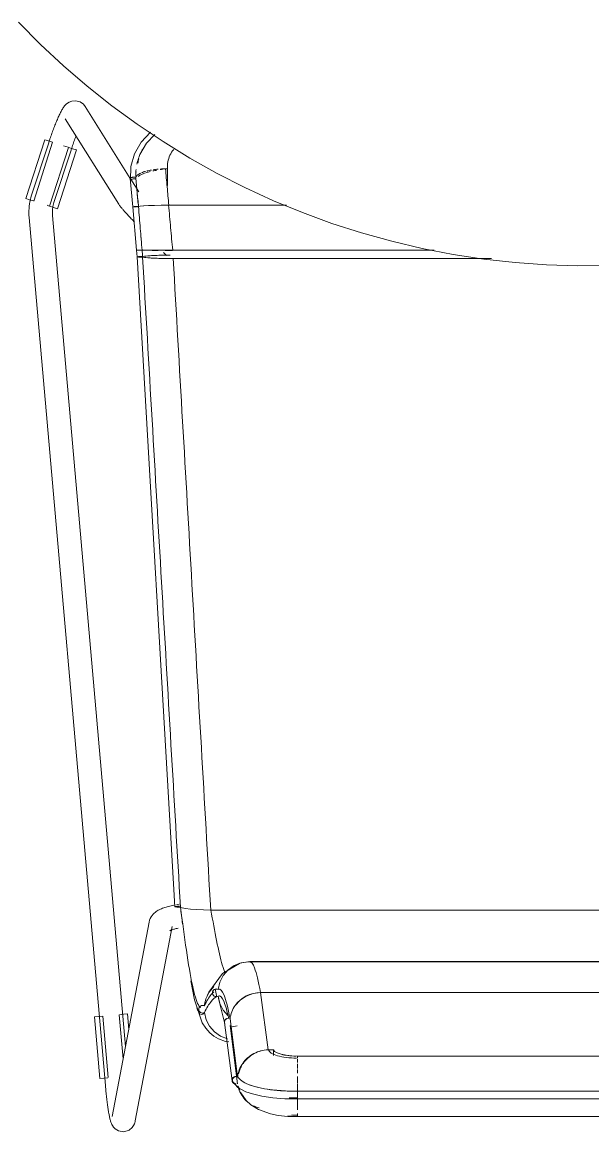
# Model space of a CAD drawing. Header units: millimetres. Extents: x 79795 to 317870, y -36033 to 97293.
# Drawn here: x 213909 to 214201, y 11463 to 12030 of the extents above; entities that cross this region are included whole.
import ezdxf

# ---------------------------------------------------------------- set-up
doc = ezdxf.new("R2010")
doc.units = ezdxf.units.MM
doc.header["$MEASUREMENT"] = 0
doc.layers.add('I-FURN', color=8, linetype='CONTINUOUS', lineweight=9)

msp = doc.modelspace()

# ---------------------------------------------------------------- linework, layer by layer
at = {"layer": 'I-FURN'}
for p, q in [((213907.4, 12030.01), (213918.65, 12018.63)), ((213918.65, 12018.63), (213930.35, 12007.72)), ((213930.35, 12007.72), (213942.48, 11997.28)), ((213942.48, 11997.28), (213955.01, 11987.33)), ((213930.02, 11986.03), (213929.77, 11985.64)), ((213930.27, 11986.41), (213930.02, 11986.03)), ((213930.55, 11986.81), (213930.27, 11986.41)), ((213930.86, 11987.21), (213930.55, 11986.81)), ((213931.23, 11987.63), (213930.86, 11987.21)), ((213931.69, 11988.1), (213931.23, 11987.63)), ((213932.32, 11988.62), (213931.69, 11988.1)), ((213933.24, 11989.18), (213932.32, 11988.62)), ((213934.62, 11989.71), (213933.24, 11989.18)), ((213936.59, 11989.88), (213934.62, 11989.71)), ((213938.82, 11989.29), (213936.59, 11989.88)), ((213940.55, 11988.07), (213938.82, 11989.29)), ((213940.55, 11988.07), (213941.44, 11986.95)), ((213964.48, 11950.18), (213941.44, 11986.95)), ((213955.01, 11987.33), (213967.93, 11977.9)), ((213927.2, 11980.39), (213926.95, 11979.82)), ((213927.44, 11980.96), (213927.2, 11980.39)), ((213927.68, 11981.5), (213927.44, 11980.96)), ((213927.92, 11982.03), (213927.68, 11981.5)), ((213928.16, 11982.54), (213927.92, 11982.03)), ((213928.39, 11983.03), (213928.16, 11982.54)), ((213928.62, 11983.5), (213928.39, 11983.03)), ((213928.85, 11983.96), (213928.62, 11983.5)), ((213929.08, 11984.4), (213928.85, 11983.96)), ((213929.31, 11984.83), (213929.08, 11984.4)), ((213929.54, 11985.24), (213929.31, 11984.83)), ((213929.77, 11985.64), (213929.54, 11985.24)), ((213931.27, 11980.58), (213958.58, 11936.99)), ((213925.19, 11975.35), (213924.94, 11974.66)), ((213925.45, 11976.03), (213925.19, 11975.35)), ((213925.7, 11976.69), (213925.45, 11976.03)), ((213925.96, 11977.34), (213925.7, 11976.69)), ((213926.21, 11977.98), (213925.96, 11977.34)), ((213926.46, 11978.61), (213926.21, 11977.98)), ((213926.71, 11979.22), (213926.46, 11978.61)), ((213926.95, 11979.82), (213926.71, 11979.22)), ((213967.93, 11977.9), (213981.22, 11968.99)), ((213911.07, 11939.97), (213920.76, 11969.98)), ((213920.76, 11969.98), (213922.71, 11969.35)), ((213922.71, 11969.35), (213924.69, 11968.71)), ((213923.18, 11969.62), (213922.93, 11968.88)), ((213923.42, 11970.35), (213923.18, 11969.62)), ((213923.67, 11971.09), (213923.42, 11970.35)), ((213923.92, 11971.82), (213923.67, 11971.09)), ((213924.18, 11972.54), (213923.92, 11971.82)), ((213924.43, 11973.25), (213924.18, 11972.54)), ((213924.68, 11973.96), (213924.43, 11973.25)), ((213924.94, 11974.66), (213924.68, 11973.96)), ((213935.7, 11969.13), (213935.46, 11968.46)), ((213935.93, 11969.78), (213935.7, 11969.13)), ((213936.17, 11970.43), (213935.93, 11969.78)), ((213936.41, 11971.07), (213936.17, 11970.43)), ((213936.64, 11971.69), (213936.41, 11971.07)), ((213970.08, 11968.76), (213974.82, 11973.91)), ((213972.76, 11968.18), (213977.03, 11972.65)), ((213922.78, 11968.42), (213914.07, 11941.61)), ((213915.12, 11938.67), (213924.8, 11968.67)), ((213922.93, 11968.88), (213922.78, 11968.42)), ((213932.87, 11966.07), (213923.19, 11936.06)), ((213925.49, 11937.9), (213934.2, 11964.71)), ((213927.23, 11934.76), (213936.92, 11964.76)), ((213932.78, 11966.1), (213930.3, 11966.9)), ((213932.99, 11966.03), (213934.96, 11965.39)), ((213934.31, 11965.04), (213934.2, 11964.71)), ((213934.53, 11965.73), (213934.31, 11965.04)), ((213934.76, 11966.42), (213934.53, 11965.73)), ((213935, 11967.11), (213934.76, 11966.42)), ((213934.96, 11965.39), (213936.92, 11964.76)), ((213935.23, 11967.79), (213935, 11967.11)), ((213935.46, 11968.46), (213935.23, 11967.79)), ((213966.69, 11962.75), (213970.08, 11968.76)), ((213969.4, 11962.35), (213972.76, 11968.18)), ((213981.22, 11968.99), (213994.85, 11960.61)), ((213964.82, 11956.23), (213966.69, 11962.75)), ((213994.85, 11960.61), (214008.81, 11952.79)), ((213964.53, 11949.32), (213964.82, 11956.23)), ((213982.48, 11955.11), (213983.53, 11955.11)), ((213983.47, 11956.35), (213983.47, 11946.6)), ((214008.81, 11952.79), (214023.06, 11945.53)), ((213964.41, 11950.21), (213965.83, 11935.72)), ((213968.75, 11943.36), (213964.71, 11949.81)), ((213914.07, 11941.61), (213913.74, 11940.52)), ((214023.06, 11945.53), (214037.6, 11938.85)), ((213913.03, 11939.34), (213911.07, 11939.97)), ((213912.86, 11936.04), (213912.75, 11934.9)), ((213913.01, 11937.17), (213912.86, 11936.04)), ((213913.21, 11938.3), (213913.01, 11937.17)), ((213915, 11938.7), (213913.03, 11939.34)), ((213913.46, 11939.41), (213913.21, 11938.3)), ((213913.74, 11940.52), (213913.46, 11939.41)), ((213923.09, 11936.09), (213921.92, 11936.47)), ((213925.28, 11935.39), (213923.3, 11936.02)), ((213924.78, 11934.64), (213924.87, 11935.3)), ((213924.87, 11935.3), (213924.98, 11935.95)), ((213924.98, 11935.95), (213925.12, 11936.6)), ((213925.12, 11936.6), (213925.29, 11937.24)), ((213927.23, 11934.76), (213925.28, 11935.39)), ((213925.29, 11937.24), (213925.48, 11937.87)), ((213925.48, 11937.87), (213925.49, 11937.9)), ((213958.58, 11936.99), (213958.79, 11936.67)), ((213958.79, 11936.67), (213958.98, 11936.41)), ((213958.98, 11936.41), (213959.15, 11936.18)), ((213959.15, 11936.18), (213959.33, 11935.96)), ((213959.33, 11935.96), (213959.51, 11935.74)), ((213959.51, 11935.74), (213959.7, 11935.51)), ((213959.7, 11935.51), (213959.9, 11935.26)), ((213959.9, 11935.26), (213960.11, 11935.01)), ((213965.9, 11935.75), (213965.83, 11935.72)), ((213965.83, 11935.72), (213965.9, 11935.75)), ((213965.83, 11935.72), (213965.89, 11935.7)), ((213965.83, 11935.72), (213967.66, 11913.52)), ((213965.9, 11935.7), (213965.83, 11935.72)), ((213965.89, 11935.7), (213966.08, 11935.67)), ((213966.09, 11935.77), (213965.9, 11935.75)), ((213966.08, 11935.67), (213965.9, 11935.7)), ((213966.08, 11935.67), (213966.37, 11935.65)), ((213966.38, 11935.65), (213966.08, 11935.67)), ((213966.38, 11935.8), (213966.09, 11935.77)), ((213966.09, 11935.77), (213966.39, 11935.8)), ((213966.37, 11935.65), (213966.75, 11935.64)), ((213966.77, 11935.81), (213966.38, 11935.8)), ((213966.76, 11935.64), (213966.38, 11935.65)), ((213966.39, 11935.8), (213966.77, 11935.81)), ((213966.75, 11935.64), (213967.21, 11935.63)), ((213967.21, 11935.63), (213966.76, 11935.64)), ((213967.22, 11935.82), (213966.77, 11935.81)), ((213966.77, 11935.81), (213967.22, 11935.82)), ((213967.21, 11935.63), (213967.7, 11935.62)), ((213967.7, 11935.62), (213967.21, 11935.63)), ((213967.71, 11935.83), (213967.22, 11935.82)), ((213967.22, 11935.82), (213967.72, 11935.83)), ((213968.21, 11935.82), (213967.71, 11935.83)), ((213967.72, 11935.83), (213968.21, 11935.82)), ((213968.19, 11935.62), (213968.67, 11935.63)), ((213968.67, 11935.63), (213968.2, 11935.62)), ((213968.68, 11935.82), (213968.21, 11935.82)), ((213968.21, 11935.82), (213968.68, 11935.82)), ((213969.57, 11936.01), (213968.68, 11935.82)), ((213968.68, 11935.82), (213969.57, 11936.01)), ((213971.31, 11936.19), (213969.57, 11936.01)), ((213969.57, 11936.01), (213971.29, 11936.19)), ((213971.3, 11936.19), (213973.74, 11936.34)), ((213973.79, 11936.34), (213971.31, 11936.19)), ((213973.74, 11936.34), (213976.82, 11936.45)), ((213976.88, 11936.45), (213973.79, 11936.34)), ((213980.32, 11936.53), (213976.88, 11936.45)), ((213976.88, 11936.45), (213980.32, 11936.53)), ((213984.18, 11936.55), (213980.42, 11936.53)), ((213980.42, 11936.53), (213984.06, 11936.55)), ((214044.29, 11936.55), (213984.18, 11936.55)), ((213984.18, 11936.55), (214044.29, 11936.55)), ((214037.6, 11938.85), (214052.39, 11932.76)), ((213912.69, 11933.76), (213912.68, 11932.62)), ((213912.68, 11932.62), (213912.71, 11931.48)), ((213912.75, 11934.9), (213912.69, 11933.76)), ((213912.71, 11931.48), (213912.78, 11930.34)), ((213912.78, 11930.34), (213912.79, 11930.29)), ((213912.79, 11930.29), (213951.73, 11486.97)), ((213924.68, 11933.32), (213924.72, 11933.98)), ((213924.68, 11932.66), (213924.68, 11933.32)), ((213924.69, 11932), (213924.68, 11932.66)), ((213924.74, 11931.34), (213924.69, 11932)), ((213924.72, 11933.98), (213924.78, 11934.64)), ((213962.04, 11506.84), (213924.74, 11931.34)), ((213960.11, 11935.01), (213960.34, 11934.75)), ((213960.34, 11934.75), (213960.58, 11934.47)), ((213960.58, 11934.47), (213960.84, 11934.17)), ((213960.84, 11934.17), (213961.11, 11933.86)), ((213961.11, 11933.86), (213961.4, 11933.54)), ((213961.4, 11933.54), (213961.7, 11933.2)), ((213961.7, 11933.2), (213962.02, 11932.85)), ((213962.02, 11932.85), (213962.35, 11932.49)), ((213962.35, 11932.49), (213962.69, 11932.11)), ((213962.69, 11932.11), (213963.05, 11931.72)), ((213963.05, 11931.72), (213963.42, 11931.32)), ((213963.42, 11931.32), (213963.8, 11930.9)), ((213963.8, 11930.9), (213964.19, 11930.48)), ((213964.19, 11930.48), (213964.59, 11930.04)), ((213964.59, 11930.04), (213965, 11929.6)), ((213965, 11929.6), (213965.43, 11929.15)), ((214052.39, 11932.76), (214067.42, 11927.26)), ((213965.43, 11929.15), (213965.86, 11928.68)), ((213965.86, 11928.68), (213966.3, 11928.21)), ((214067.42, 11927.26), (214082.65, 11922.37)), ((214082.65, 11922.37), (214098.07, 11918.09)), ((214098.07, 11918.09), (214113.64, 11914.43)), ((213967.93, 11910.16), (213967.66, 11913.52)), ((213967.73, 11913.52), (213967.66, 11913.52)), ((213967.66, 11913.52), (213967.73, 11913.52)), ((213967.72, 11913.52), (213967.66, 11913.52)), ((213967.66, 11913.52), (213967.72, 11913.52)), ((213967.91, 11913.53), (213968.21, 11913.53)), ((213968.2, 11913.53), (213967.91, 11913.53)), ((213968.58, 11913.53), (213968.2, 11913.53)), ((213968.21, 11913.53), (213968.59, 11913.53)), ((213968.59, 11913.52), (213968.21, 11913.52)), ((213968.21, 11913.52), (213968.59, 11913.52)), ((213969.04, 11913.53), (213968.58, 11913.53)), ((213968.59, 11913.53), (213969.04, 11913.53)), ((213969.05, 11913.52), (213968.59, 11913.52)), ((213968.59, 11913.52), (213969.04, 11913.52)), ((213969.04, 11913.53), (213969.53, 11913.53)), ((213969.53, 11913.53), (213969.04, 11913.53)), ((213969.04, 11913.52), (213969.53, 11913.51)), ((213969.54, 11913.51), (213969.05, 11913.52)), ((213969.53, 11913.53), (213970.03, 11913.53)), ((213970.02, 11913.53), (213969.53, 11913.53)), ((213969.53, 11913.51), (213970.03, 11913.52)), ((213970.03, 11913.52), (213969.54, 11913.51)), ((213970.5, 11913.53), (213970.02, 11913.53)), ((213970.03, 11913.53), (213970.5, 11913.53)), ((213970.5, 11913.52), (213970.03, 11913.52)), ((213970.03, 11913.52), (213970.5, 11913.52)), ((213970.5, 11913.53), (213971.39, 11913.54)), ((213971.38, 11913.54), (213970.5, 11913.53)), ((213973.13, 11913.56), (213971.38, 11913.54)), ((213971.39, 11913.54), (213973.13, 11913.56)), ((213973.15, 11913.49), (213971.4, 11913.5)), ((213971.4, 11913.5), (213973.15, 11913.49)), ((213973.13, 11913.56), (213975.64, 11913.57)), ((213975.63, 11913.57), (213973.13, 11913.56)), ((213975.65, 11913.48), (213973.15, 11913.49)), ((213973.15, 11913.49), (213975.65, 11913.48)), ((213978.77, 11913.58), (213975.63, 11913.57)), ((213975.64, 11913.57), (213978.77, 11913.58)), ((213978.77, 11913.47), (213975.65, 11913.48)), ((213975.65, 11913.48), (213978.77, 11913.47)), ((213978.77, 11913.58), (213982.33, 11913.58)), ((213982.33, 11913.58), (213978.77, 11913.58)), ((213981.42, 11912.44), (213982.9, 11910.91)), ((213982.33, 11913.58), (213986.12, 11913.59)), ((213986.12, 11913.59), (213982.33, 11913.58)), ((213986.11, 11913.46), (213982.33, 11913.46)), ((213982.33, 11913.46), (213986.11, 11913.46)), ((213986.12, 11913.59), (214119.76, 11913.59)), ((214119.76, 11913.59), (213986.12, 11913.59)), ((214113.64, 11914.43), (214129.35, 11911.39)), ((213968, 11910.19), (213967.93, 11910.16)), ((213967.93, 11910.16), (213987.22, 11578.25)), ((213967.93, 11910.16), (213968, 11910.14)), ((213968.19, 11910.22), (213968, 11910.19)), ((213968, 11910.14), (213968.19, 11910.11)), ((213968.48, 11910.24), (213968.19, 11910.22)), ((213968.19, 11910.11), (213968.48, 11910.09)), ((213968.87, 11910.26), (213968.48, 11910.24)), ((213968.48, 11910.09), (213968.86, 11910.07)), ((213968.86, 11910.07), (213969.31, 11910.06)), ((213969.32, 11910.27), (213968.87, 11910.26)), ((213969.31, 11910.06), (213969.8, 11910.05)), ((213969.81, 11910.27), (213969.32, 11910.27)), ((213969.8, 11910.05), (213970.3, 11910.06)), ((213970.3, 11910.27), (213969.81, 11910.27)), ((213970.77, 11910.26), (213970.3, 11910.27)), ((213970.3, 11910.06), (213970.77, 11910.06)), ((213971.68, 11910.47), (213970.77, 11910.26)), ((213970.77, 11910.06), (213971.66, 11909.85)), ((213971.66, 11909.85), (213973.4, 11909.66)), ((213973.43, 11910.67), (213971.68, 11910.47)), ((213973.4, 11909.66), (213975.91, 11909.5)), ((213975.92, 11910.83), (213973.43, 11910.67)), ((213975.91, 11909.5), (213979.04, 11909.37)), ((213979.04, 11910.95), (213975.92, 11910.83)), ((213982.59, 11911.03), (213979.04, 11910.95)), ((213979.04, 11909.37), (213982.6, 11909.3)), ((213984.85, 11911.05), (213982.59, 11911.03)), ((213982.6, 11909.3), (213986.39, 11909.27)), ((213986.39, 11909.27), (214148.98, 11909.27)), ((214148.98, 11909.27), (213986.39, 11909.27)), ((214129.35, 11911.39), (214145.17, 11908.99)), ((214145.17, 11908.99), (214161.07, 11907.22)), ((214161.07, 11907.22), (214177.03, 11906.09)), ((214177.03, 11906.09), (214193.02, 11905.6)), ((214193.02, 11905.6), (214209.02, 11905.74)), ((213982.13, 11577.9), (213982.74, 11578.09)), ((213982.74, 11578.09), (213983.35, 11578.27)), ((213983.35, 11578.27), (213983.98, 11578.44)), ((213983.98, 11578.44), (213984.63, 11578.61)), ((213984.63, 11578.61), (213985.28, 11578.76)), ((213985.28, 11578.76), (213985.95, 11578.9)), ((213985.95, 11578.9), (213986.63, 11579.04)), ((213986.63, 11579.04), (213987.32, 11579.16)), ((213987.28, 11578.31), (213987.22, 11578.25)), ((213987.22, 11578.25), (213987.28, 11578.31)), ((213987.22, 11578.25), (213987.29, 11578.2)), ((213987.29, 11578.2), (213987.22, 11578.25)), ((213987.47, 11578.36), (213987.28, 11578.31)), ((213987.28, 11578.31), (213987.46, 11578.36)), ((213987.29, 11578.2), (213987.49, 11578.15)), ((213987.48, 11578.15), (213987.29, 11578.2)), ((213987.46, 11578.36), (213987.75, 11578.4)), ((213987.76, 11578.4), (213987.47, 11578.36)), ((213987.78, 11578.11), (213987.48, 11578.15)), ((213987.49, 11578.15), (213987.79, 11578.11)), ((213987.75, 11578.4), (213988.13, 11578.44)), ((213988.14, 11578.44), (213987.76, 11578.4)), ((213988.17, 11578.07), (213987.78, 11578.11)), ((213987.79, 11578.11), (213988.17, 11578.07)), ((213988.03, 11579.28), (213988.74, 11579.39)), ((213988.13, 11578.44), (213988.59, 11578.46)), ((213988.59, 11578.46), (213988.14, 11578.44)), ((213988.17, 11578.07), (213988.63, 11578.05)), ((213988.62, 11578.05), (213988.17, 11578.07)), ((213989.08, 11578.47), (213988.59, 11578.46)), ((213988.59, 11578.46), (213989.08, 11578.47)), ((213989.12, 11578.04), (213988.62, 11578.05)), ((213988.63, 11578.05), (213989.12, 11578.04)), ((213988.74, 11579.39), (213989.47, 11579.49)), ((213989.58, 11578.47), (213989.08, 11578.47)), ((213989.08, 11578.47), (213989.58, 11578.47)), ((213989.12, 11578.04), (213989.62, 11578.05)), ((213989.61, 11578.05), (213989.12, 11578.04)), ((213990.09, 11578.07), (213989.61, 11578.05)), ((213989.62, 11578.05), (213990.09, 11578.07)), ((213990.09, 11578.07), (213990.99, 11577.67)), ((213990.99, 11577.67), (213990.09, 11578.07)), ((213974.65, 11572.29), (213975.09, 11573.08)), ((213975.09, 11573.08), (213975.57, 11573.77)), ((213975.57, 11573.77), (213976.08, 11574.37)), ((213976.08, 11574.37), (213976.6, 11574.88)), ((213976.6, 11574.88), (213977.13, 11575.34)), ((213977.13, 11575.34), (213977.67, 11575.74)), ((213977.67, 11575.74), (213978.2, 11576.1)), ((213978.2, 11576.1), (213978.74, 11576.42)), ((213978.74, 11576.42), (213979.28, 11576.71)), ((213979.28, 11576.71), (213979.83, 11576.98)), ((213979.83, 11576.98), (213980.39, 11577.24)), ((213980.39, 11577.24), (213980.96, 11577.47)), ((213980.96, 11577.47), (213981.54, 11577.69)), ((213981.54, 11577.69), (213982.13, 11577.9)), ((213990.99, 11577.67), (213992.74, 11577.3)), ((213992.73, 11577.3), (213990.99, 11577.67)), ((213992.74, 11577.3), (213995.23, 11576.99)), ((213995.2, 11576.99), (213992.74, 11577.3)), ((213995.23, 11576.99), (213998.33, 11576.75)), ((213998.29, 11576.75), (213995.23, 11576.99)), ((213998.33, 11576.75), (214001.87, 11576.6)), ((214001.81, 11576.6), (213998.33, 11576.75)), ((214001.87, 11576.6), (214005.64, 11576.54)), ((214005.56, 11576.54), (214001.87, 11576.6)), ((214005.64, 11576.54), (214389.04, 11576.54)), ((214389.04, 11576.54), (214005.64, 11576.54)), ((213974.03, 11570.41), (213955.21, 11471.12)), ((213967, 11468.88), (213985.82, 11568.17)), ((213974.03, 11570.41), (213974.29, 11571.4)), ((213974.29, 11571.4), (213974.65, 11572.29)), ((213986.27, 11566.62), (213986.64, 11566.73)), ((213986.64, 11566.73), (213987.03, 11566.84)), ((213987.03, 11566.84), (213987.45, 11566.94)), ((213987.45, 11566.94), (213987.9, 11567.05)), ((213987.9, 11567.05), (213988.37, 11567.15)), ((213988.37, 11567.15), (213988.86, 11567.25)), ((213984.6, 11565.94), (213984.62, 11565.96)), ((213984.62, 11565.96), (213984.7, 11566)), ((213984.7, 11566), (213984.78, 11566.05)), ((213984.78, 11566.05), (213984.94, 11566.12)), ((213984.94, 11566.12), (213985.13, 11566.21)), ((213985.13, 11566.21), (213985.36, 11566.31)), ((213985.36, 11566.31), (213985.63, 11566.41)), ((213985.63, 11566.41), (213985.94, 11566.51)), ((213985.94, 11566.51), (213986.27, 11566.62)), ((214025.48, 11550.19), (214020.45, 11549.39)), ((214024.94, 11550.04), (214021.15, 11549.56)), ((214021.16, 11549.56), (214024.94, 11550.03)), ((214024.94, 11550.04), (214369.73, 11550.04)), ((214369.73, 11550.04), (214024.94, 11550.04)), ((214064.39, 11550.19), (214025.48, 11550.19)), ((214369.19, 11550.19), (214064.39, 11550.19)), ((214011.64, 11544.21), (214004.66, 11534.67)), ((214020.29, 11549.32), (214011.64, 11544.21)), ((214014.45, 11546.03), (214011.94, 11543.15)), ((214011.94, 11543.15), (214014.45, 11546.02)), ((214017.58, 11548.2), (214014.45, 11546.03)), ((214014.45, 11546.02), (214017.59, 11548.19)), ((214020.45, 11549.39), (214017.27, 11548.02)), ((214021.15, 11549.56), (214017.58, 11548.2)), ((214017.59, 11548.19), (214021.16, 11549.56)), ((213995.33, 11540.34), (213997.23, 11530.68)), ((214010.19, 11539.76), (214009.29, 11536.05)), ((214010.19, 11539.76), (214011.94, 11543.15)), ((214011.94, 11543.15), (214010.19, 11539.76)), ((214004.71, 11534.59), (214003.07, 11531.27)), ((214003.08, 11531.27), (214004.72, 11534.59)), ((214004.66, 11534.67), (214003.77, 11532.92)), ((214007.11, 11537.43), (214004.71, 11534.59)), ((214004.72, 11534.59), (214007.11, 11537.43)), ((214006.52, 11534.78), (214006.45, 11534.29)), ((214006.45, 11534.29), (214006.52, 11533.8)), ((214006.46, 11534.29), (214006.52, 11534.78)), ((214006.52, 11533.8), (214006.46, 11534.29)), ((214006.52, 11534.78), (214006.71, 11535.24)), ((214006.71, 11535.24), (214006.52, 11534.78)), ((214006.71, 11533.34), (214006.52, 11533.8)), ((214006.52, 11533.8), (214006.71, 11533.34)), ((214007, 11535.65), (214006.71, 11535.24)), ((214006.71, 11535.24), (214007, 11535.64)), ((214007, 11532.94), (214006.71, 11533.34)), ((214006.71, 11533.34), (214007, 11532.94)), ((214007, 11535.64), (214007.39, 11535.96)), ((214007.38, 11535.96), (214007, 11535.65)), ((214007.39, 11532.62), (214007, 11532.94)), ((214007, 11532.94), (214007.38, 11532.62)), ((214007.83, 11536.16), (214007.38, 11535.96)), ((214007.39, 11535.96), (214007.84, 11536.16)), ((214010.36, 11536.06), (214007.48, 11536.01)), ((214007.78, 11536.15), (214008.61, 11532.25)), ((214008.33, 11536.25), (214007.83, 11536.16)), ((214007.84, 11536.16), (214008.33, 11536.24)), ((214008.82, 11536.21), (214008.33, 11536.25)), ((214008.33, 11536.24), (214008.82, 11536.2)), ((214009.29, 11536.05), (214008.82, 11536.21)), ((214008.82, 11536.2), (214009.29, 11536.04)), ((214027.21, 11533.96), (214023.66, 11532.64)), ((214030.98, 11534.44), (214027.21, 11533.96)), ((214034.84, 11505.16), (214030.98, 11534.44)), ((214030.98, 11534.44), (214363.69, 11534.44)), ((214363.69, 11534.44), (214030.98, 11534.44)), ((213997.23, 11530.68), (214001.22, 11518.96)), ((213999.7, 11526.82), (213999.99, 11527.22)), ((213999.99, 11527.22), (213999.7, 11526.82)), ((213999.99, 11527.22), (214000.37, 11527.54)), ((214000.37, 11527.54), (213999.99, 11527.22)), ((214000.82, 11527.75), (214000.37, 11527.54)), ((214000.37, 11527.54), (214000.82, 11527.74)), ((214001.31, 11527.84), (214000.82, 11527.75)), ((214000.82, 11527.74), (214001.31, 11527.83)), ((214001.81, 11527.81), (214001.31, 11527.84)), ((214001.31, 11527.83), (214001.81, 11527.8)), ((214002.28, 11527.66), (214001.81, 11527.81)), ((214001.81, 11527.8), (214002.28, 11527.65)), ((214002.28, 11527.65), (214003.08, 11531.27)), ((214003.07, 11531.27), (214002.28, 11527.66)), ((214007.38, 11532.62), (214007.83, 11532.42)), ((214007.84, 11532.42), (214007.39, 11532.62)), ((214007.83, 11532.42), (214008.33, 11532.34)), ((214008.33, 11532.34), (214007.84, 11532.42)), ((214008.82, 11532.38), (214008.33, 11532.34)), ((214008.33, 11532.34), (214008.82, 11532.38)), ((214009.29, 11532.54), (214008.82, 11532.38)), ((214008.82, 11532.38), (214009.29, 11532.54)), ((214009.29, 11532.54), (214010.19, 11528.82)), ((214009.65, 11530.69), (214009.33, 11532.56)), ((214012.62, 11519.08), (214009.65, 11530.69)), ((214010.19, 11528.82), (214011.94, 11525.43)), ((214020.55, 11530.57), (214018.06, 11527.82)), ((214023.66, 11532.64), (214020.55, 11530.57)), ((213946.16, 11521.98), (213948.2, 11522.16)), ((213948.92, 11490.57), (213946.16, 11521.98)), ((213948.2, 11522.16), (213950.27, 11522.34)), ((213953.15, 11490.95), (213950.39, 11522.36)), ((213958.84, 11523.1), (213960.83, 11500.49)), ((213958.96, 11523.11), (213961.03, 11523.29)), ((213961.03, 11523.29), (213963.07, 11523.47)), ((213963.77, 11515.57), (213963.07, 11523.47)), ((213999.46, 11525.87), (213999.52, 11526.36)), ((213999.52, 11526.36), (213999.46, 11525.87)), ((213999.54, 11525.39), (213999.46, 11525.87)), ((213999.46, 11525.87), (213999.53, 11525.39)), ((213999.52, 11526.36), (213999.7, 11526.82)), ((213999.7, 11526.82), (213999.52, 11526.36)), ((213999.53, 11525.39), (213999.73, 11524.93)), ((213999.73, 11524.93), (213999.54, 11525.39)), ((214000.03, 11524.54), (213999.73, 11524.93)), ((213999.73, 11524.93), (214000.03, 11524.54)), ((214000.42, 11524.23), (214000.03, 11524.54)), ((214000.03, 11524.54), (214000.42, 11524.23)), ((214000.87, 11524.04), (214000.42, 11524.23)), ((214000.42, 11524.23), (214000.87, 11524.04)), ((214001.37, 11523.96), (214000.87, 11524.04)), ((214000.87, 11524.04), (214001.37, 11523.96)), ((214001.86, 11524.01), (214001.37, 11523.96)), ((214001.37, 11523.96), (214001.86, 11524)), ((214002.33, 11524.17), (214001.86, 11524.01)), ((214001.86, 11524), (214002.33, 11524.17)), ((214002.33, 11524.17), (214003.24, 11520.54)), ((214011.94, 11525.43), (214014.45, 11522.55)), ((214001.22, 11518.96), (214003.03, 11516.14)), ((214003.03, 11516.14), (214005.03, 11513.89)), ((214003.24, 11520.54), (214004.98, 11517.22)), ((214004.98, 11517.22), (214007.46, 11514.39)), ((214012.66, 11519.86), (214012.59, 11519.39)), ((214012.59, 11519.39), (214012.66, 11518.92)), ((214012.6, 11519.15), (214016.46, 11489.38)), ((214012.85, 11520.3), (214012.66, 11519.86)), ((214012.66, 11518.92), (214012.84, 11518.48)), ((214013.14, 11520.68), (214012.85, 11520.3)), ((214013.52, 11520.98), (214013.14, 11520.68)), ((214013.97, 11521.17), (214013.52, 11520.98)), ((214014.47, 11521.25), (214013.97, 11521.17)), ((214014.96, 11521.22), (214014.47, 11521.25)), ((214019.28, 11491.36), (214015.43, 11521.06)), ((214015.45, 11517.51), (214019.3, 11487.82)), ((214015.58, 11516.73), (214019.07, 11517.42)), ((214005.03, 11513.89), (214007.2, 11512.12)), ((214007.2, 11512.12), (214009.47, 11510.77)), ((214007.46, 11514.39), (214010.54, 11512.22)), ((214009.47, 11510.77), (214013.07, 11509.48)), ((214010.54, 11512.22), (214014.06, 11510.82)), ((214013.07, 11509.48), (214014.84, 11509.25)), ((214037.56, 11505.23), (214034.84, 11505.16)), ((214037.56, 11505.23), (214037.56, 11502.22)), ((214038.2, 11504.37), (214037.56, 11505.23)), ((214039.55, 11503.58), (214038.2, 11504.37)), ((214041.53, 11502.91), (214039.55, 11503.58)), ((214044.02, 11502.4), (214041.53, 11502.91)), ((214046.87, 11502.08), (214044.02, 11502.4)), ((214049.91, 11501.97), (214046.87, 11502.08)), ((214344.76, 11501.97), (214049.91, 11501.97)), ((214049.91, 11501.91), (214344.76, 11501.91)), ((214049.91, 11498.64), (214049.91, 11500.38)), ((214019.15, 11489.01), (214018.53, 11493.79)), ((214049.91, 11495.59), (214049.91, 11498.06)), ((214049.91, 11493.23), (214049.91, 11495.07)), ((213950.96, 11490.75), (213948.92, 11490.57)), ((213953.03, 11490.93), (213950.96, 11490.75)), ((214019.36, 11485.98), (214016.82, 11488.88)), ((214025.24, 11487.33), (214028.68, 11486.24)), ((214049.91, 11488.05), (214049.91, 11491.6)), ((214049.91, 11487.85), (214049.91, 11484.04)), ((214049.91, 11484.04), (214049.91, 11487.85)), ((213951.75, 11486.81), (213951.73, 11486.97)), ((213951.82, 11486.06), (213951.75, 11486.81)), ((213951.89, 11485.31), (213951.82, 11486.06)), ((213951.96, 11484.56), (213951.89, 11485.31)), ((213952.03, 11483.81), (213951.96, 11484.56)), ((213952.11, 11483.08), (213952.03, 11483.81)), ((213952.19, 11482.34), (213952.11, 11483.08)), ((213952.27, 11481.62), (213952.19, 11482.34)), ((214023.48, 11483.79), (214019.36, 11485.98)), ((214020.94, 11483.19), (214020.84, 11483.39)), ((214023.62, 11479.29), (214020.94, 11483.19)), ((214026.94, 11482.63), (214023.48, 11483.79)), ((214031.63, 11481.53), (214026.94, 11482.63)), ((214028.68, 11486.24), (214033.11, 11485.27)), ((214033.11, 11485.27), (214037.12, 11484.68)), ((214037.12, 11484.68), (214043.69, 11484.15)), ((214043.69, 11484.15), (214049.91, 11484.07)), ((214344.76, 11484.07), (214049.91, 11484.07)), ((214049.91, 11484.06), (214049.91, 11483.96)), ((214049.91, 11480.11), (214049.91, 11484.06)), ((214049.91, 11483.96), (214049.91, 11483.73)), ((214049.91, 11483.73), (214049.91, 11483.4)), ((214049.91, 11483.4), (214049.91, 11482.99)), ((214049.91, 11482.99), (214049.91, 11482.51)), ((214049.91, 11482.51), (214049.91, 11482.01)), ((214049.91, 11482.01), (214049.91, 11481.52)), ((213952.35, 11480.9), (213952.27, 11481.62)), ((213952.43, 11480.19), (213952.35, 11480.9)), ((213952.52, 11479.49), (213952.43, 11480.19)), ((213952.6, 11478.8), (213952.52, 11479.49)), ((213952.69, 11478.13), (213952.6, 11478.8)), ((213952.78, 11477.46), (213952.69, 11478.13)), ((213952.86, 11476.81), (213952.78, 11477.46)), ((213952.95, 11476.18), (213952.86, 11476.81)), ((213953.05, 11475.56), (213952.95, 11476.18)), ((214026.09, 11477), (214023.62, 11479.29)), ((214029.98, 11474.61), (214026.09, 11477)), ((214037.25, 11480.69), (214031.63, 11481.53)), ((214043.37, 11480.2), (214037.25, 11480.69)), ((214049.91, 11480.11), (214043.37, 11480.2)), ((214049.91, 11481.52), (214049.91, 11481.07)), ((214049.91, 11481.07), (214049.91, 11480.68)), ((214049.91, 11480.68), (214049.91, 11480.37)), ((214049.91, 11480.37), (214049.91, 11480.18)), ((214049.91, 11480.35), (214049.91, 11477.33)), ((214049.91, 11477.34), (214049.91, 11480.35)), ((214049.91, 11480.18), (214049.91, 11480.11)), ((214049.91, 11480.11), (214344.76, 11480.11)), ((214049.91, 11474.59), (214049.91, 11477.17)), ((213953.14, 11474.96), (213953.05, 11475.56)), ((213953.23, 11474.37), (213953.14, 11474.96)), ((213953.32, 11473.8), (213953.23, 11474.37)), ((213953.41, 11473.25), (213953.32, 11473.8)), ((213953.51, 11472.72), (213953.41, 11473.25)), ((213953.6, 11472.2), (213953.51, 11472.72)), ((213953.7, 11471.71), (213953.6, 11472.2)), ((213953.79, 11471.23), (213953.7, 11471.71)), ((213953.89, 11470.77), (213953.79, 11471.23)), ((213953.99, 11470.33), (213953.89, 11470.77)), ((213954.09, 11469.9), (213953.99, 11470.33)), ((214036.02, 11472.48), (214029.98, 11474.61)), ((214040.06, 11471.69), (214036.02, 11472.48)), ((214044.88, 11471.18), (214040.06, 11471.69)), ((214049.91, 11471.07), (214044.88, 11471.18)), ((214049.91, 11471.09), (214049.91, 11472.56)), ((214049.91, 11471.24), (214049.91, 11471.07)), ((214049.91, 11471.07), (214344.76, 11471.07)), ((213954.19, 11469.49), (213954.09, 11469.9)), ((213954.3, 11469.09), (213954.19, 11469.49)), ((213954.41, 11468.69), (213954.3, 11469.09)), ((213954.54, 11468.29), (213954.41, 11468.69)), ((213954.68, 11467.89), (213954.54, 11468.29)), ((213954.85, 11467.46), (213954.68, 11467.89)), ((213955.07, 11466.99), (213954.85, 11467.46)), ((213955.37, 11466.43), (213955.07, 11466.99)), ((213955.85, 11465.72), (213955.37, 11466.43)), ((213956.7, 11464.82), (213955.85, 11465.72)), ((213958.36, 11463.77), (213956.7, 11464.82)), ((213963.87, 11464.12), (213965.44, 11465.45)), ((213965.44, 11465.45), (213966.19, 11466.53)), ((213966.19, 11466.53), (213966.57, 11467.33)), ((213966.57, 11467.33), (213966.78, 11467.95)), ((213966.78, 11467.95), (213966.92, 11468.47)), ((213966.92, 11468.47), (213967, 11468.88)), ((213961.12, 11463.29), (213958.36, 11463.77)), ((213963.87, 11464.12), (213961.12, 11463.29))]:
    msp.add_line(p, q, dxfattribs=at)
for centre, major_axis, ratio, start_param, end_param in [((214031.11, 11519.37), (-15.78, 0), 0.955139, 4.720632, 5.68731), ((214031.11, 11519.37), (-15.78, 0), 0.955139, 5.687432, 5.928979), ((214014.55, 11519.38), (-1.96, 0), 0.955139, 4.501447, 6.790779), ((214031.11, 11519.37), (-15.78, 0), 0.955139, 5.929149, 6.170649), ((214049.91, 11486.82), (0, -15.75), 0.000004, 3.431839, 3.614078), ((214049.91, 11475.35), (-12.4, 0), 0.287441, 1.332781, 1.570796)]:
    msp.add_ellipse(centre, major_axis=major_axis, ratio=ratio, start_param=start_param, end_param=end_param, dxfattribs=at)
for points, knots in [([(213967.85, 11957.45), (213968.29, 11959.53), (213969.26, 11962.49), (213970.82, 11965.16), (213971.35, 11965.96)], [-0.8210019, -0.8210019, -0.8210019, -0.8210019, -0.6666667, -0.5975811, -0.5975811, -0.5975811, -0.5975811]), ([(213983.53, 11955.11), (213983.31, 11957.49), (213983.94, 11961.09), (213985.87, 11964.09), (213986.64, 11965)], [0, 0, 0, 0, 0.3333333, 0.5, 0.5, 0.5, 0.5]), ([(213964.46, 11950.36), (213964.47, 11950.39), (213964.52, 11950.43), (213964.62, 11950.51), (213964.82, 11950.61), (213965.14, 11950.71), (213965.53, 11950.79), (213965.89, 11950.82), (213966.26, 11950.84), (213966.71, 11950.83), (213967.07, 11950.8), (213967.24, 11950.77)], [0.5555556, 0.5555556, 0.5555556, 0.5555556, 0.5833333, 0.6180556, 0.6527778, 0.7222222, 0.7916667, 0.8263889, 0.8611111, 0.9305556, 1, 1, 1, 1]), ([(213967.35, 11950.04), (213967.12, 11950.05), (213966.64, 11950.04), (213965.88, 11949.96), (213965.22, 11949.8), (213964.78, 11949.63), (213964.63, 11949.51), (213964.59, 11949.47)], [-1, -1, -1, -1, -0.90625, -0.8125, -0.71875, -0.625, -0.5625, -0.5625, -0.5625, -0.5625]), ([(213967.93, 11910.16), (213967.93, 11910.18), (213968.07, 11910.21), (213968.46, 11910.24), (213968.85, 11910.26), (213969.31, 11910.27), (213969.8, 11910.28), (213970.31, 11910.27), (213970.62, 11910.27), (213970.77, 11910.26)], [-0.5, -0.5, -0.5, -0.5, -0.375, -0.3125, -0.25, -0.1875, -0.125, -0.0625, 0, 0, 0, 0]), ([(213970.77, 11910.06), (213970.54, 11910.06), (213970.05, 11910.05), (213969.42, 11910.05), (213968.96, 11910.07), (213968.54, 11910.08), (213968.09, 11910.11), (213967.93, 11910.14), (213967.93, 11910.16)], [-1, -1, -1, -1, -0.90625, -0.8125, -0.765625, -0.71875, -0.625, -0.501507, -0.501507, -0.501507, -0.501507]), ([(213970.77, 11910.26), (213971.06, 11910.41), (213972.46, 11910.62), (213975.81, 11910.84), (213978.96, 11910.96), (213982.08, 11911.03), (213984.09, 11911.05), (213984.85, 11911.05)], [-1, -1, -1, -1, -0.6666667, -0.5, -0.3333333, -0.1666667, -0.0664381, -0.0664381, -0.0664381, -0.0664381]), ([(213986.39, 11909.27), (213985.11, 11909.27), (213982.56, 11909.29), (213978.96, 11909.37), (213975.79, 11909.49), (213972.43, 11909.71), (213971.04, 11909.92), (213970.77, 11910.06)], [-1, -1, -1, -1, -0.833333, -0.666667, -0.5, -0.333333, 0, 0, 0, 0]), ([(213990.09, 11578.07), (213991.1, 11570.52), (213993.14, 11555.3), (213996.19, 11536.87), (213998.63, 11528.57), (214000.05, 11526.97), (214000.45, 11526.77)], [0, 0, 0, 0, 0.25, 0.5, 0.75, 0.8499412, 0.8499412, 0.8499412, 0.8499412]), ([(214012.94, 11544.26), (214012.45, 11545.41), (214010.99, 11549.66), (214008.56, 11560.37), (214006.61, 11571.15), (214005.64, 11576.54)], [0.375, 0.375, 0.375, 0.375, 0.5, 0.75, 1, 1, 1, 1]), ([(214030.98, 11534.44), (214029.97, 11540.16), (214028.14, 11547.8), (214026.31, 11550.19), (214025.48, 11550.19)], [0, 0, 0, 0, 0.5, 0.9107154, 0.9107154, 0.9107154, 0.9107154]), ([(214002.28, 11527.65), (214003.45, 11530.06), (214005.08, 11532.72), (214006.71, 11534.39), (214007.16, 11534.78)], [0, 0, 0, 0, 0.5, 0.696307, 0.696307, 0.696307, 0.696307]), ([(214009.29, 11532.54), (214010.32, 11533.08), (214012.13, 11531.35), (214013.95, 11524.87), (214014.74, 11521.15)], [0, 0, 0, 0, 0.5, 0.8877852, 0.8877852, 0.8877852, 0.8877852]), ([(214002.33, 11524.17), (214003.49, 11526.57), (214005.59, 11530), (214007.68, 11531.79), (214008.61, 11532.25)], [0, 0, 0, 0, 0.5, 0.9025379, 0.9025379, 0.9025379, 0.9025379]), ([(213998.49, 11526.59), (213998.75, 11525.87), (214000.03, 11522.84), (214001.31, 11522.61), (214002.33, 11524.17)], [0.6866019, 0.6866019, 0.6866019, 0.6866019, 0.75, 1, 1, 1, 1]), ([(214022.11, 11498.24), (214023.55, 11500.29), (214026.49, 11502.8), (214030.06, 11504.36), (214031.31, 11504.61)], [-0.6666667, -0.6666667, -0.6666667, -0.6666667, -0.3333333, -0.1666667, -0.1666667, -0.1666667, -0.1666667]), ([(214049.44, 11500.85), (214045.81, 11500.94), (214038.66, 11501.91), (214035.34, 11504.03), (214035.09, 11505.15)], [-0.9791041, -0.9791041, -0.9791041, -0.9791041, -0.5, 0, 0, 0, 0]), ([(214019.28, 11491.36), (214019.14, 11491.42), (214018.92, 11491.49), (214018.64, 11491.53), (214018.36, 11491.54), (214018.06, 11491.51), (214017.77, 11491.42), (214017.5, 11491.31), (214017.18, 11491.12), (214016.86, 11490.81), (214016.63, 11490.44), (214016.49, 11490.08), (214016.45, 11489.77), (214016.44, 11489.5), (214016.48, 11489.23), (214016.55, 11488.99), (214016.66, 11488.74), (214016.85, 11488.44), (214017.18, 11488.13), (214017.57, 11487.91), (214017.93, 11487.82), (214018.19, 11487.78), (214018.35, 11487.77), (214018.42, 11487.78)], [0, 0, 0, 0, 0.0555556, 0.0833333, 0.1111111, 0.1666667, 0.1944444, 0.2222222, 0.2777778, 0.3333333, 0.3888889, 0.4444444, 0.4791667, 0.5138889, 0.5486111, 0.5833333, 0.6180556, 0.6527778, 0.7222222, 0.7916667, 0.8263889, 0.8611111, 0.8888889, 0.8888889, 0.8888889, 0.8888889]), ([(214018.52, 11487.79), (214018.35, 11487.79), (214018.06, 11487.83), (214017.68, 11487.98), (214017.26, 11488.23), (214016.81, 11488.76), (214016.56, 11489.62), (214016.79, 11490.41), (214017.18, 11490.94), (214017.56, 11491.26), (214017.87, 11491.4), (214018.03, 11491.45)], [-0.875, -0.875, -0.875, -0.875, -0.8125, -0.765625, -0.71875, -0.625, -0.5, -0.375, -0.3125, -0.25, -0.1875, -0.1875, -0.1875, -0.1875]), ([(214019.49, 11486.7), (214019.65, 11485.93), (214020.21, 11484.03), (214021.77, 11481.17), (214023.78, 11478.98), (214025.16, 11477.98), (214025.57, 11477.71)], [0.0592823, 0.0592823, 0.0592823, 0.0592823, 0.1666667, 0.3333333, 0.5, 0.565028, 0.565028, 0.565028, 0.565028])]:
    msp.add_open_spline(points, degree=3, knots=knots, dxfattribs=at)
for points in [[(213968.91, 11960.17), (213968.65, 11959.46), (213968.47, 11958.74), (213968.34, 11958)], [(213967.24, 11950.77), (213967.39, 11951.16), (213967.95, 11951.91), (213969.1, 11952.61), (213969.79, 11952.94)], [(213967.28, 11952.31), (213967.29, 11953.13), (213967.33, 11953.96), (213967.41, 11954.77)], [(213967.39, 11953.55), (213967.33, 11952.9), (213967.32, 11952.25), (213967.33, 11951.6)], [(213969.83, 11952.08), (213969.19, 11951.77), (213968.79, 11951.45), (213968.47, 11951.13)], [(213972.25, 11953.05), (213971.44, 11952.78), (213970.63, 11952.49), (213970.07, 11952.2)], [(213970.24, 11953.14), (213970.83, 11953.39), (213971.49, 11953.62), (213972.22, 11953.82)], [(213974.67, 11953.74), (213973.98, 11953.57), (213973.27, 11953.39), (213972.61, 11953.2)], [(213972.89, 11954.01), (213973.63, 11954.19), (213974.44, 11954.35), (213975.27, 11954.5)], [(213977.95, 11954.42), (213977.27, 11954.31), (213976.61, 11954.18), (213975.95, 11954.04)], [(213976.12, 11954.64), (213976.97, 11954.76), (213977.85, 11954.88), (213978.76, 11954.94)], [(213981.07, 11954.87), (213980.59, 11954.82), (213980.12, 11954.75), (213979.66, 11954.69)], [(213979.69, 11955.01), (213980.6, 11955.06), (213981.53, 11955.1), (213982.48, 11955.11)], [(213982.48, 11955.11), (213982.74, 11952.08), (213983.28, 11945.94), (213983.87, 11939.69), (213984.18, 11936.55)], [(213983.53, 11955.11), (213983.48, 11955.61), (213983.46, 11956.12), (213983.47, 11956.63)], [(213967.24, 11950.77), (213967.48, 11948.33), (213967.96, 11943.38), (213968.44, 11938.34), (213968.68, 11935.82)], [(213967.96, 11942.71), (213968.2, 11940.37), (213968.43, 11938), (213968.67, 11935.63)], [(213969.58, 11924.68), (213969.27, 11928.33), (213968.97, 11931.98), (213968.67, 11935.63)], [(213970.5, 11913.53), (213970.19, 11917.25), (213969.59, 11924.68), (213968.99, 11932.11), (213968.68, 11935.82)], [(213985.09, 11925.08), (213984.75, 11928.91), (213984.4, 11932.73), (213984.06, 11936.55)], [(213986.12, 11913.59), (213985.78, 11917.42), (213985.43, 11921.25), (213985.09, 11925.08)], [(213969.98, 11919.84), (213969.94, 11920.25), (213969.91, 11920.66), (213969.88, 11921.07)], [(213970.5, 11913.53), (213970.54, 11912.95), (213970.63, 11911.8), (213970.72, 11910.64), (213970.77, 11910.06)], [(213970.5, 11913.52), (213970.55, 11912.97), (213970.64, 11911.89), (213970.73, 11910.81), (213970.77, 11910.26)], [(213990.09, 11578.07), (213986.87, 11633.3), (213980.43, 11743.9), (213973.99, 11854.66), (213970.77, 11910.06)], [(213995.97, 11742.78), (213992.78, 11798.24), (213989.58, 11853.74), (213986.39, 11909.27)], [(214005.56, 11576.54), (214002.36, 11631.9), (213999.17, 11687.32), (213995.97, 11742.78)], [(213990.1, 11578.06), (213990.46, 11575.23), (213990.82, 11572.38), (213991.17, 11569.56)], [(214025.48, 11550.19), (214025.3, 11550.19), (214025.12, 11550.13), (214024.94, 11550.03)], [(214009.29, 11536.04), (214010.32, 11536.59), (214012.36, 11534.62), (214014.41, 11526.56), (214015.43, 11521.06)], [(214034.84, 11505.16), (214033.55, 11505.12), (214031.05, 11504.76), (214027.45, 11503.35), (214024.3, 11501.16), (214021.77, 11498.32), (214020.01, 11494.98), (214019.43, 11492.6), (214019.28, 11491.36)], [(214041.53, 11502.86), (214043.58, 11502.31), (214046.3, 11502.03), (214049.07, 11501.93)], [(214019.74, 11492.88), (214020.05, 11494.26), (214020.55, 11495.63), (214021.25, 11496.89)], [(214018.52, 11491.54), (214018.68, 11491.55), (214018.85, 11491.55), (214019.01, 11491.51)], [(214049.91, 11484.04), (214047.56, 11484), (214042.91, 11484.07), (214036.06, 11484.7), (214029.91, 11485.81), (214024.84, 11487.34), (214021.14, 11489.24), (214019.83, 11490.64), (214019.48, 11491.37)], [(214020.36, 11484.48), (214020.12, 11485.11), (214019.96, 11485.76), (214019.82, 11486.42)], [(214027.53, 11476.55), (214028.41, 11476.12), (214029.34, 11475.72), (214030.3, 11475.48)], [(214049.91, 11480.64), (214048.48, 11480.62), (214047.06, 11480.62), (214045.65, 11480.66)], [(214049.91, 11471.16), (214048.2, 11471.15), (214046.52, 11471.23), (214044.94, 11471.38)]]:
    msp.add_open_spline(points, degree=3, dxfattribs=at)

doc.saveas('drawing.dxf')
